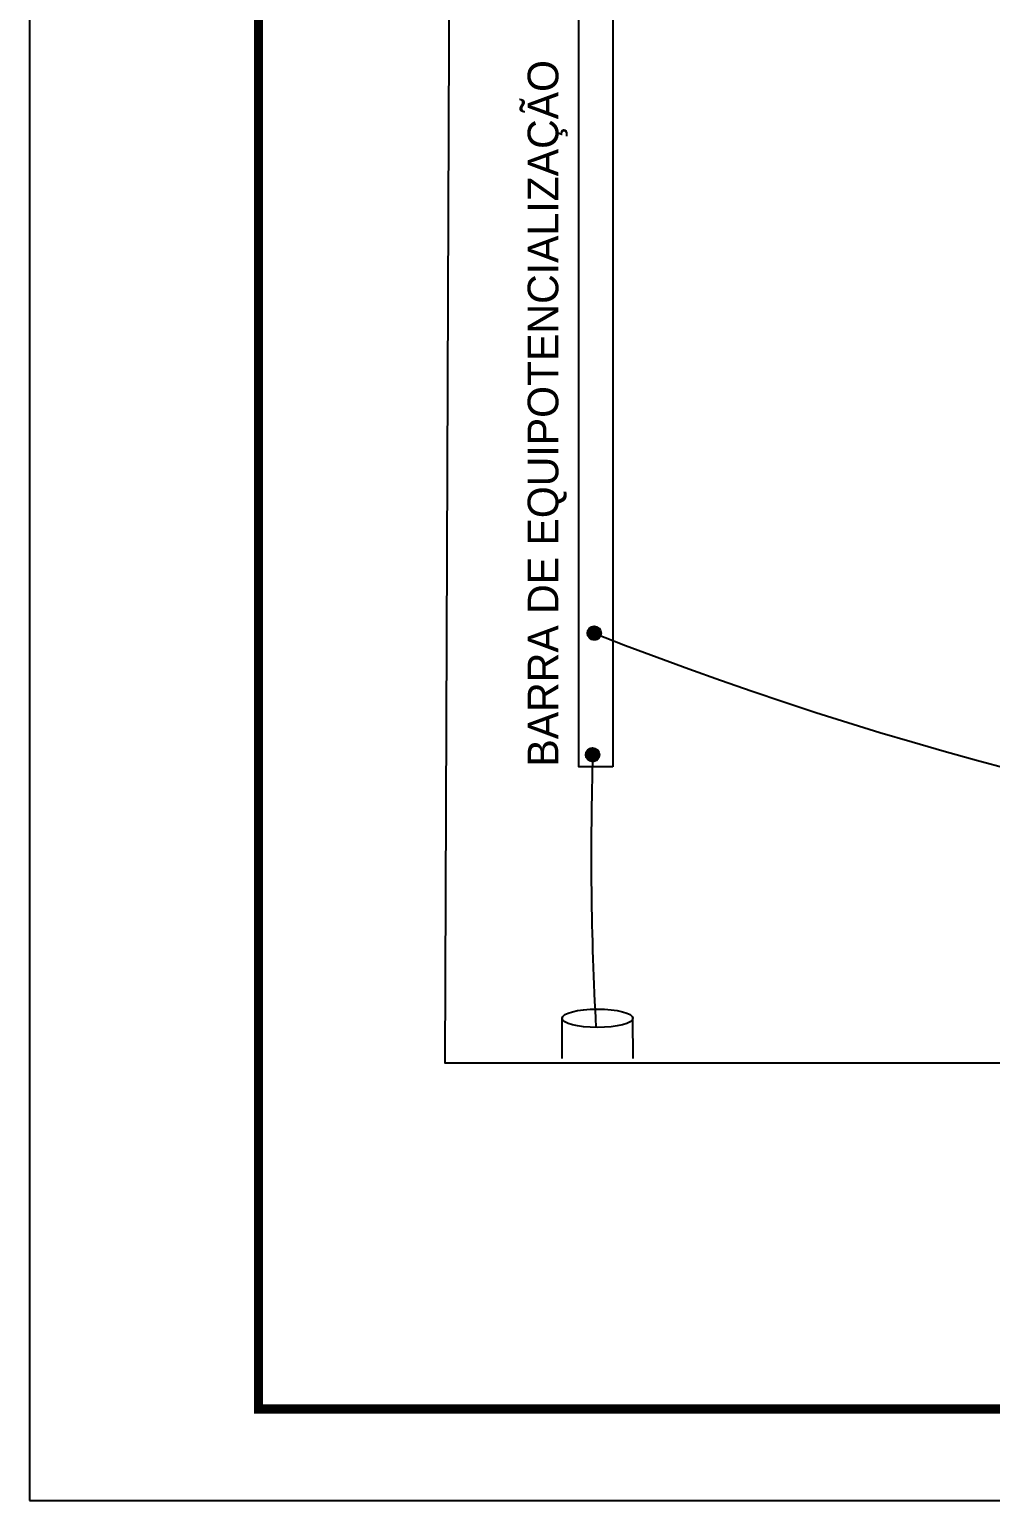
# Model space of a CAD drawing. Extents: x -4780 to 4154, y -1673 to 3208.
# Drawn here: x 1179 to 1922, y -1072 to 65 of the extents above; entities that cross this region are included whole.
import ezdxf

# ---------------------------------------------------------------- set-up
doc = ezdxf.new("R2010")
doc.units = 0
doc.header["$MEASUREMENT"] = 0
doc.layers.add('ARQ-FOLHA', color=7, linetype='Continuous')
doc.styles.add('PADRÃO', font='', dxfattribs={"height": 0.2})
doc.styles.get('PADRÃO').set_extended_font_data('AvantGarde Bk BT')

# ---------------------------------------------------------------- blocks, each defined once
blk = doc.blocks.new('FOLHA A3')
at = {"layer": 'ARQ-FOLHA'}
for p, q in [((0, 0), (0, -297)), ((0, -297), (420, -297))]:
    blk.add_line(p, q, dxfattribs=at)
at = {"layer": 'ARQ-FOLHA', "const_width": 1}
blk.add_lwpolyline([(410, -10), (25, -10), (25, -287), (410, -287), (410, -10)], dxfattribs=at)

msp = doc.modelspace()

# ---------------------------------------------------------------- hatches: boundary and pattern name
h = msp.add_hatch()
h.set_pattern_fill('ANSI31', color=256)
h.set_pattern_definition([(45, (-1390.45933, -454.38247), (-0.0883883476, 0.0883883476), [])])
h.paths.add_polyline_path([(1610.359, -401.487, 1), (1620.882, -401.487, 1)])
h = msp.add_hatch()
h.set_pattern_fill('ANSI31', color=256)
h.set_pattern_definition([(45, (-1391.74947, -548.33145), (-0.0883883476, 0.0883883476), [])])
h.paths.add_polyline_path([(1609.069, -495.436, 1), (1619.592, -495.436, 1)])

# ---------------------------------------------------------------- linework, layer by layer
for p, q in [((1590.822, -730.223), (1590.707, -699.103)), ((1645.632, -730.205), (1645.517, -699.084))]:
    msp.add_line(p, q)
for points in [[(1506.883, 908.951), (3320.24, 908.951), (3313.643, -733.773), (1500.286, -733.773)], [(1629.942, -504.946), (1603.753, -504.946), (1603.753, 273.559), (1629.942, 273.559)]]:
    msp.add_lwpolyline(points, close=True)
for centre in [(1615.62, -401.487), (1614.33, -495.436)]:
    msp.add_circle(centre, 5.262)
for centre, radius, start, end in [((2656.387, 2238.781), 2837.993, 248.486147, 281.902522), ((4092.189, -571.862), 2478.924, 178.221573, 183.102649)]:
    msp.add_arc(centre, radius, start, end)
msp.add_ellipse((1618.069, -699.103), major_axis=(27.362, 0), ratio=0.25923697)

# ---------------------------------------------------------------- block references
at = {"layer": 'ARQ-FOLHA', "xscale": 7.083381930047244, "yscale": 7.083381930047244, "zscale": 7.083381930047244}
msp.add_blockref('FOLHA A3', (1179.1, 1031.885), dxfattribs=at)

# ---------------------------------------------------------------- texts
at = {"ltscale": 0.015, "insert": (1564.173, -504.633), "char_height": 23.70522, "attachment_point": 1, "rotation": 90, "style": 'PADRÃO'}
msp.add_mtext_dynamic_manual_height_columns('BARRA DE EQUIPOTENCIALIZAÇÃO', width=1482.97519, gutter_width=118.526, heights=[98.511], dxfattribs=at)

doc.saveas('drawing.dxf')
